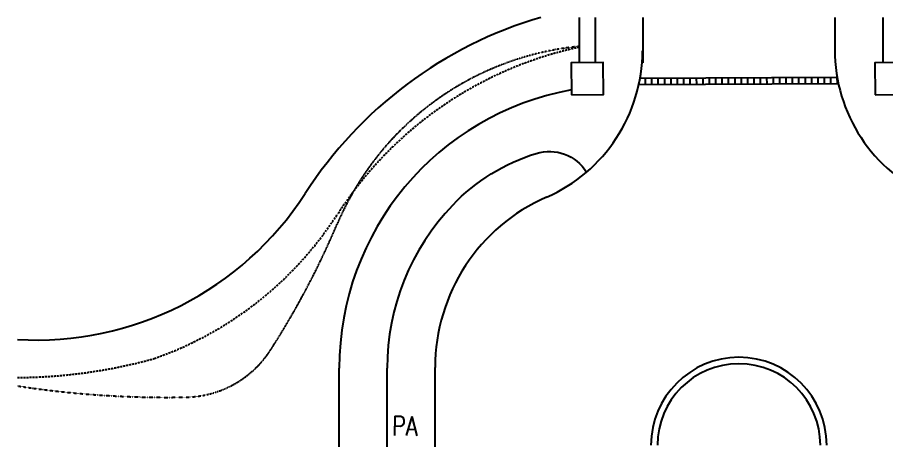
# Model space of a CAD drawing. Extents: x -24232 to 27340, y -23039 to 23489.
# Drawn here: x -21833 to 5360, y 10262 to 23489 of the extents above; entities that cross this region are included whole.
import ezdxf

# ---------------------------------------------------------------- set-up
doc = ezdxf.new("R2010")
doc.units = 0
doc.header["$LTSCALE"] = 10
for name, pattern in [('DASHDOT2', [0.5, 0.25, -0.125, 0, -0.125]), ('DASHDOTX2', [2, 1, -0.5, 0, -0.5]), ('HIDDEN', [9.525, 6.35, -3.175])]:
    doc.linetypes.add(name, pattern=pattern)
for name, color, linetype in [('0-BCA', 33, 'CONTINUOUS'), ('0-CONTOUR', 1, 'DASHDOTX2'), ('0-DRAIN', 2, 'CONTINUOUS'), ('0-LAKE', 4, 'CONTINUOUS'), ('0-PA', 7, 'CONTINUOUS')]:
    doc.layers.add(name, color=color, linetype=linetype)
doc.styles.add('ROMANS', font='romans.shx', dxfattribs={"width": 0.8})

msp = doc.modelspace()

# ---------------------------------------------------------------- linework, layer by layer
at = {"layer": '0-BCA'}
for p, q in [((-4262, 23489), (-4262, 22073)), ((-3762, 23489), (-3762, 22073)), ((-2262, 23489), (-2262, 22073)), ((3737, 23489), (3738, 22477)), ((5238, 23489), (5238, 22068)), ((-2353, 21588), (3812, 21618)), ((-11760, 3336), (-11763, 12526)), ((-10259, 649), (-10263, 12527)), ((-8760, 4220), (-8763, 12551))]:
    msp.add_line(p, q, dxfattribs=at)
for points in [[(-4493, 21064), (-3493, 21083), (-3512, 22083), (-4512, 22064)], [(5007, 21064), (6007, 21083), (5988, 22083), (4988, 22064)]]:
    msp.add_lwpolyline(points, close=True, dxfattribs=at)
for points in [[(-4496, 21225, 0.362963), (-11763, 12526, 3.645264)], [(-8213, 17625, -0.127101), (-5599, 19239, -0.34107), (-4029, 18653, 0.105019)]]:
    msp.add_lwpolyline(points, format="xyb", dxfattribs=at)
for centre, radius, start, end in [((-7278, 22454), 5000, 293.5449, 359.9387), ((8738, 22477), 5000, 180, 246.5932), ((-2963, 12553), 5800, 113.5449, 180.0218), ((-2905, 12529), 7358, 136.168, 180.0218), ((738, 10115), 2750, 360, 180), ((738, 10115), 2550, 360, 180)]:
    msp.add_arc(centre, radius, start, end, dxfattribs=at)
at = {"layer": '0-CONTOUR', "linetype": 'DASHDOT2'}
msp.add_lwpolyline([(-4262, 22581, 0.275054), (-11829, 17029, -0.043006), (-13912, 13094, -0.249449), (-16553, 11620, -0.043225), (-21833, 11971, -0.043225)], format="xyb", dxfattribs=at)
at = {"layer": '0-DRAIN'}
for p, q in [((-2193, 21589), (-2192, 21389)), ((-1993, 21590), (-1992, 21390)), ((-1793, 21591), (-1792, 21391)), ((-1593, 21592), (-1592, 21392)), ((-1393, 21593), (-1392, 21393)), ((-1193, 21594), (-1192, 21394)), ((-993, 21595), (-992, 21395)), ((-793, 21596), (-792, 21396)), ((-593, 21597), (-592, 21397)), ((-393, 21598), (-392, 21398)), ((-193, 21599), (-192, 21399)), ((7, 21600), (8, 21400)), ((207, 21601), (208, 21401)), ((407, 21602), (408, 21402)), ((607, 21603), (608, 21403)), ((807, 21604), (808, 21404)), ((1007, 21604), (1008, 21404)), ((1207, 21605), (1208, 21405)), ((1407, 21606), (1408, 21406)), ((1607, 21607), (1608, 21407)), ((1807, 21608), (1808, 21408)), ((2007, 21609), (2008, 21409)), ((2207, 21610), (2208, 21410)), ((2407, 21611), (2408, 21411)), ((2607, 21612), (2608, 21412)), ((2807, 21613), (2808, 21413)), ((3007, 21614), (3008, 21414)), ((3207, 21615), (3208, 21415)), ((3407, 21616), (3408, 21416)), ((3607, 21617), (3608, 21417)), ((3807, 21618), (3808, 21418)), ((-2392, 21388), (3851, 21418))]:
    msp.add_line(p, q, dxfattribs=at)
at = {"layer": '0-DRAIN', "color": 5, "linetype": 'HIDDEN'}
msp.add_lwpolyline([(-21833, 12234, 0.066913), (-17549, 12829)], format="xyb", dxfattribs=at)
for centre, radius, start, end in [((-1751, 10836), 11985, 102.0961, 147.17), ((-21233, 23406), 11200, 289.205, 327.17)]:
    msp.add_arc(centre, radius, start, end, dxfattribs=at)
at = {"layer": '0-LAKE'}
for centre, radius, start, end in [((-1751, 10836), 13185, 106.3396, 147.17), ((-21233, 23406), 10000, 266.562, 327.17)]:
    msp.add_arc(centre, radius, start, end, dxfattribs=at)

# ---------------------------------------------------------------- texts
at = {"layer": '0-PA', "style": 'ROMANS', "width": 0.8}
msp.add_text('PA', height=600, rotation=358.6653, dxfattribs=at).set_placement((-10121, 10427))

doc.saveas('drawing.dxf')
